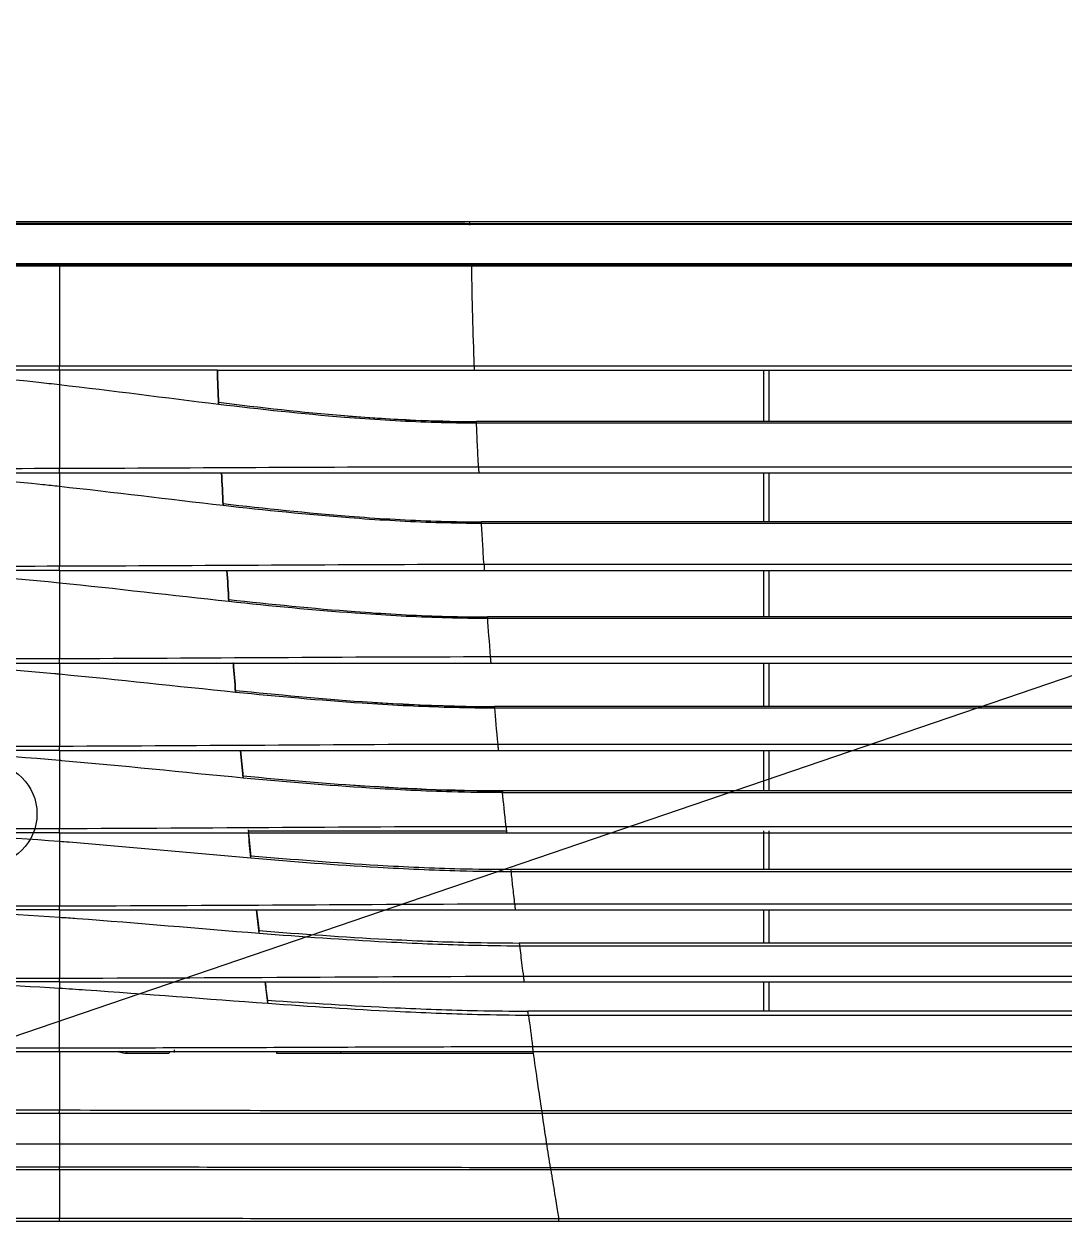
# Model space of a CAD drawing. Header units: millimetres. Extents: x 145965 to 228269, y 99354 to 115204.
# Drawn here: x 176453.5 to 176651.7, y 101759.4 to 101987.4 of the extents above; entities that cross this region are included whole.
import ezdxf

# ---------------------------------------------------------------- set-up
doc = ezdxf.new("R2010")
doc.units = ezdxf.units.MM
doc.header["$LTSCALE"] = 50
doc.linetypes.add('HIDDEN', pattern=[9.525, 6.35, -3.175])

# ---------------------------------------------------------------- blocks, each defined once
blk = doc.blocks.new('acrjtlf')
at = {"color": 1, "linetype": 'HIDDEN'}
blk.add_line((1570010.6, 1745562.22), (1571303.38, 1746002.87), dxfattribs=at)
at = {"color": 8}
for p, q in [((1571156.08, 1745729.39), (1570157.9, 1745729.39)), ((1571155.57, 1745710.39), (1570158.41, 1745710.39)), ((1570158.41, 1745709.61), (1571155.57, 1745709.61)), ((1570213.55, 1745699.8), (1570213.55, 1745709.61)), ((1570214.53, 1745709.61), (1570214.53, 1745699.8)), ((1571155.17, 1745699.8), (1570158.81, 1745699.8)), ((1570158.82, 1745699.55), (1571155.16, 1745699.55)), ((1571154.77, 1745691.16), (1570159.21, 1745691.16)), ((1570159.27, 1745690.02), (1571154.71, 1745690.02)), ((1570213.55, 1745680.71), (1570213.55, 1745690.02)), ((1570214.53, 1745690.02), (1570214.53, 1745680.71)), ((1571154.21, 1745680.71), (1570159.77, 1745680.71)), ((1570159.78, 1745680.47), (1571154.2, 1745680.47)), ((1571153.72, 1745672.58), (1570160.26, 1745672.58)), ((1570160.34, 1745671.42), (1571153.64, 1745671.42)), ((1570213.55, 1745662.61), (1570213.55, 1745671.42)), ((1570214.53, 1745671.42), (1570214.53, 1745662.61)), ((1571153.04, 1745662.61), (1570160.94, 1745662.61)), ((1570160.96, 1745662.37), (1571153.02, 1745662.37)), ((1571152.47, 1745654.98), (1570161.51, 1745654.98)), ((1570161.61, 1745653.79), (1571152.37, 1745653.79)), ((1570213.55, 1745645.52), (1570213.55, 1745653.79)), ((1570214.53, 1745653.79), (1570214.53, 1745645.52)), ((1571151.69, 1745645.52), (1570162.29, 1745645.52)), ((1570162.31, 1745645.29), (1571151.67, 1745645.29)), ((1571151.06, 1745638.33), (1570162.93, 1745638.33)), ((1570163.03, 1745637.14), (1571150.95, 1745637.14)), ((1570213.55, 1745629.46), (1570213.55, 1745637.15)), ((1570214.53, 1745637.15), (1570214.53, 1745629.46)), ((1571150.21, 1745629.46), (1570163.77, 1745629.46)), ((1570163.79, 1745629.19), (1571150.19, 1745629.19)), ((1571149.52, 1745622.65), (1570164.46, 1745622.65)), ((1570115.33, 1745621.84), (1570164.54, 1745621.84)), ((1570164.58, 1745621.48), (1571149.4, 1745621.48)), ((1570213.55, 1745614.52), (1570213.55, 1745621.84)), ((1570214.53, 1745621.84), (1570214.53, 1745614.52)), ((1571148.65, 1745614.52), (1570165.33, 1745614.52)), ((1570165.38, 1745614.12), (1571148.61, 1745614.12)), ((1571147.9, 1745607.89), (1570166.08, 1745607.89)), ((1570166.21, 1745606.79), (1571147.77, 1745606.79)), ((1570213.55, 1745600.5), (1570213.55, 1745606.79)), ((1570214.53, 1745606.79), (1570214.53, 1745600.5)), ((1571147.02, 1745600.5), (1570166.96, 1745600.5)), ((1570167.03, 1745599.97), (1571146.95, 1745599.97)), ((1571146.22, 1745594.11), (1570167.76, 1745594.11)), ((1570167.89, 1745593.08), (1571146.09, 1745593.08)), ((1570213.55, 1745587.53), (1570213.55, 1745593.08)), ((1570214.53, 1745593.08), (1570214.53, 1745587.53)), ((1571145.37, 1745587.53), (1570168.61, 1745587.53)), ((1570168.72, 1745586.75), (1571145.27, 1745586.75)), ((1570093.98, 1745579.81), (1570093.98, 1745579.86)), ((1571144.45, 1745580.72), (1570169.53, 1745580.72)), ((1570169.65, 1745579.86), (1571144.33, 1745579.86)), ((1571142.7, 1745568.52), (1570171.28, 1745568.52)), ((1570171.34, 1745568.11), (1571142.64, 1745568.11)), ((1571141.05, 1745557.71), (1570172.93, 1745557.71)), ((1570172.99, 1745557.34), (1571140.99, 1745557.34)), ((1571139.48, 1745547.94), (1570174.5, 1745547.94)), ((1570174.5, 1745547.55), (1571139.48, 1745547.55))]:
    blk.add_line(p, q, dxfattribs=at)
at = {"color": 1, "linetype": 'HIDDEN'}
blk.add_lwpolyline([(1571303.38, 1746002.87), (1571303.38, 1745562.22), (1570010.6, 1745562.22), (1570010.6, 1746002.87)], close=True, dxfattribs=at)
at = {"color": 8, "ltscale": 5}
blk.add_circle((1570065.29, 1745625.09), 9.79, dxfattribs=at)
at = {"color": 8}
for centre, major_axis, ratio, start_param, end_param in [((1570092.12, 1745579.52), (0, -0.294), 0.031187, 3.141593, 4.985372), ((1570132.94, 1745579.52), (0, -0.294), 0.01277, 3.141593, 4.999235), ((1570079.07, 1745568), (0.185, 0.228), 0.187592, 5.682169, 6.283185)]:
    blk.add_ellipse(centre, major_axis=major_axis, ratio=ratio, start_param=start_param, end_param=end_param, dxfattribs=at)
for points, knots in [([(1569972.37, 1745737.46), (1569977.18, 1745737.46), (1569982.02, 1745737.46), (1569991.69, 1745737.46), (1569996.54, 1745737.46), (1570011.09, 1745737.46), (1570020.82, 1745737.46), (1570050.06, 1745737.46), (1570069.62, 1745737.46), (1570108.75, 1745737.46), (1570128.32, 1745737.46), (1570167.47, 1745737.46), (1570187.04, 1745737.46), (1570284.89, 1745737.46), (1570363.18, 1745737.46), (1570530.2, 1745737.46)], [0, 0, 0, 0, 0.03125, 0.03125, 0.0625, 0.0625, 0.125, 0.125, 0.25, 0.25, 0.375, 0.375, 0.5, 0.5, 1, 1, 1, 1]), ([(1570530.2, 1745737.32), (1570363.19, 1745737.32), (1570284.92, 1745737.32), (1570187.08, 1745737.32), (1570167.51, 1745737.32), (1570128.37, 1745737.32), (1570108.8, 1745737.32), (1570069.68, 1745737.32), (1570050.13, 1745737.32), (1570020.89, 1745737.32), (1570011.15, 1745737.32), (1569996.59, 1745737.32), (1569991.73, 1745737.32), (1569982.06, 1745737.32), (1569977.21, 1745737.32), (1569972.42, 1745737.32)], [0, 0, 0, 0, 0.5, 0.5, 0.625, 0.625, 0.75, 0.75, 0.875, 0.875, 0.9375, 0.9375, 0.96875, 0.96875, 1, 1, 1, 1]), ([(1569972.5, 1745737.91), (1569976.29, 1745737.87), (1569980.11, 1745737.92), (1569987.75, 1745737.92), (1569991.58, 1745737.92), (1570003.08, 1745737.92), (1570010.77, 1745737.92), (1570033.87, 1745737.92), (1570049.31, 1745737.92), (1570080.21, 1745737.92), (1570095.69, 1745737.92), (1570126.63, 1745737.92), (1570142.11, 1745737.91), (1570157.58, 1745737.92)], [0, 0, 0, 0, 0.0625, 0.0625, 0.125, 0.125, 0.25, 0.25, 0.5, 0.5, 0.75, 0.75, 1, 1, 1, 1]), ([(1570156.6, 1745737.52), (1570153.69, 1745737.52), (1570150.78, 1745737.52), (1570128.3, 1745737.52), (1570108.72, 1745737.52), (1570069.59, 1745737.52), (1570050.03, 1745737.52), (1570020.79, 1745737.52), (1570011.06, 1745737.52), (1569996.51, 1745737.52), (1569991.66, 1745737.52), (1569982.19, 1745737.52), (1569977.56, 1745737.52), (1569972.96, 1745737.52)], [0, 0, 0, 0, 0.047401, 0.047401, 0.366063, 0.366063, 0.684724, 0.684724, 0.844055, 0.844055, 0.92372, 0.92372, 1, 1, 1, 1]), ([(1570156.6, 1745737.52), (1570173.29, 1745737.52), (1570189.98, 1745737.52), (1570284.93, 1745737.52), (1570363.2, 1745737.52), (1570530.2, 1745737.52)], [0, 0, 0, 0, 0.175746, 0.175746, 1, 1, 1, 1]), ([(1570157.58, 1745737.92), (1570161.4, 1745737.92), (1570165.23, 1745737.92), (1570176.71, 1745737.92), (1570184.36, 1745737.92), (1570199.67, 1745737.92), (1570207.33, 1745737.92), (1570230.29, 1745737.92), (1570245.6, 1745737.92), (1570268.56, 1745737.92), (1570276.21, 1745737.92), (1570291.52, 1745737.92), (1570299.17, 1745737.92), (1570322.13, 1745737.92), (1570337.44, 1745737.92), (1570360.4, 1745737.92), (1570368.06, 1745737.92), (1570383.37, 1745737.92), (1570391.02, 1745737.92), (1570412.94, 1745737.92), (1570515.93, 1745737.92), (1570530.2, 1745737.92)], [0, 0, 0, 0, 0.040442, 0.040442, 0.121325, 0.121325, 0.202208, 0.202208, 0.363975, 0.363975, 0.444859, 0.444859, 0.525742, 0.525742, 0.687509, 0.687509, 0.768392, 0.768392, 0.849276, 0.849276, 1, 1, 1, 1]), ([(1569972.52, 1745729.93), (1569977.32, 1745729.93), (1569982.16, 1745729.93), (1569991.84, 1745729.93), (1569996.69, 1745729.93), (1570011.26, 1745729.93), (1570020.99, 1745729.93), (1570050.24, 1745729.93), (1570069.79, 1745729.93), (1570108.88, 1745729.93), (1570128.44, 1745729.93), (1570167.57, 1745729.93), (1570187.14, 1745729.93), (1570284.95, 1745729.93), (1570363.21, 1745729.93), (1570530.2, 1745729.93)], [0, 0, 0, 0, 0.03125, 0.03125, 0.0625, 0.0625, 0.125, 0.125, 0.25, 0.25, 0.375, 0.375, 0.5, 0.5, 1, 1, 1, 1]), ([(1570530.2, 1745729.74), (1570363.21, 1745729.74), (1570284.96, 1745729.74), (1570187.15, 1745729.74), (1570167.59, 1745729.74), (1570128.47, 1745729.74), (1570108.9, 1745729.74), (1570069.8, 1745729.74), (1570050.25, 1745729.74), (1570021.02, 1745729.74), (1570011.29, 1745729.74), (1569996.72, 1745729.74), (1569991.87, 1745729.74), (1569982.19, 1745729.74), (1569977.35, 1745729.74), (1569972.56, 1745729.74)], [0, 0, 0, 0, 0.5, 0.5, 0.625, 0.625, 0.75, 0.75, 0.875, 0.875, 0.9375, 0.9375, 0.96875, 0.96875, 1, 1, 1, 1]), ([(1570079.34, 1745729.39), (1570061.61, 1745729.39), (1570043.91, 1745729.39), (1570017.41, 1745729.39), (1570008.58, 1745729.39), (1569991.25, 1745729.39), (1569982.73, 1745729.39), (1569974.26, 1745729.39)], [0, 0, 0, 0, 0.503675, 0.503675, 0.755513, 0.755513, 1, 1, 1, 1]), ([(1569974.27, 1745729.7), (1569979.06, 1745729.7), (1569983.89, 1745729.7), (1569993.53, 1745729.7), (1569998.36, 1745729.7), (1570012.87, 1745729.7), (1570022.56, 1745729.7), (1570051.7, 1745729.7), (1570071.18, 1745729.7), (1570110.11, 1745729.7), (1570129.59, 1745729.7), (1570168.55, 1745729.7), (1570188.03, 1745729.7), (1570285.43, 1745729.7), (1570363.35, 1745729.7), (1570530, 1745729.7)], [0, 0, 0, 0, 0.03125, 0.03125, 0.0625, 0.0625, 0.125, 0.125, 0.25, 0.25, 0.375, 0.375, 0.5, 0.5, 1, 1, 1, 1]), ([(1570157.91, 1745729.39), (1570155.23, 1745729.39), (1570152.55, 1745729.39), (1570139.59, 1745729.39), (1570129.3, 1745729.39), (1570112.4, 1745729.39), (1570105.78, 1745729.39), (1570092.56, 1745729.39), (1570085.95, 1745729.39), (1570079.34, 1745729.39)], [0, 0, 0, 0, 0.1022, 0.1022, 0.494985, 0.494985, 0.747578, 0.747578, 1, 1, 1, 1]), ([(1570079.34, 1745710.39), (1570061.56, 1745710.39), (1570043.78, 1745710.38), (1570017.2, 1745710.38), (1570008.35, 1745710.38), (1569990.7, 1745710.38), (1569981.88, 1745710.38), (1569973.14, 1745710.38)], [0, 0, 0, 0, 0.5, 0.5, 0.75, 0.75, 1, 1, 1, 1]), ([(1570040.88, 1745709.61), (1570052.38, 1745709.5), (1570065.24, 1745708.46), (1570078.02, 1745707.02), (1570079.34, 1745706.87)], [0, 0, 0, 0, 0.896674, 1, 1, 1, 1]), ([(1570079.34, 1745709.61), (1570077.94, 1745709.61), (1570068.85, 1745709.61), (1570059.76, 1745709.61), (1570052.08, 1745709.61)], [0, 0, 0, 0, 0.154173, 1, 1, 1, 1]), ([(1570079.34, 1745709.61), (1570079.34, 1745709.64), (1570079.34, 1745709.69), (1570079.34, 1745710.03), (1570079.34, 1745710.28), (1570079.34, 1745710.39)], [0, 0, 0, 0, 0.392645, 0.726209, 1, 1, 1, 1]), ([(1570158.41, 1745710.39), (1570145.23, 1745710.39), (1570132.05, 1745710.39), (1570105.69, 1745710.39), (1570092.52, 1745710.39), (1570079.34, 1745710.39)], [0, 0, 0, 0, 0.5, 0.5, 1, 1, 1, 1]), ([(1570079.34, 1745706.87), (1570079.34, 1745705.6), (1570079.34, 1745703.02), (1570079.34, 1745699.07), (1570079.34, 1745695.01), (1570079.34, 1745692.25), (1570079.34, 1745690.86)], [0, 0, 0, 0, 0.241342, 0.488803, 0.74188, 1, 1, 1, 1]), ([(1570109.67, 1745703.39), (1570109.67, 1745703.43), (1570109.67, 1745703.45), (1570109.67, 1745703.47), (1570109.67, 1745703.48), (1570109.67, 1745703.48)], [0, 0, 0, 0, 0.64921, 0.64921, 1, 1, 1, 1]), ([(1570109.67, 1745703.48), (1570117.64, 1745702.51), (1570125.63, 1745701.61), (1570138.82, 1745700.51), (1570143.99, 1745700.18), (1570151.78, 1745699.89), (1570154.37, 1745699.83), (1570157.58, 1745699.81), (1570158.2, 1745699.8), (1570158.81, 1745699.8)], [0, 0, 0, 0, 0.489588, 0.489588, 0.804968, 0.804968, 0.962658, 0.962658, 1, 1, 1, 1]), ([(1570109.68, 1745703.14), (1570117.66, 1745702.19), (1570125.64, 1745701.32), (1570138.83, 1745700.26), (1570144, 1745699.93), (1570151.78, 1745699.65), (1570154.38, 1745699.59), (1570157.59, 1745699.56), (1570158.21, 1745699.55), (1570158.82, 1745699.55)], [0, 0, 0, 0, 0.48935, 0.48935, 0.804749, 0.804749, 0.962448, 0.962448, 1, 1, 1, 1]), ([(1570159.21, 1745691.16), (1570159.14, 1745692.66), (1570158.99, 1745695.74), (1570158.88, 1745698.34), (1570158.82, 1745699.55)], [0, 0, 0, 0, 0.460844, 1, 1, 1, 1]), ([(1570159.21, 1745691.16), (1570145.9, 1745691.16), (1570132.58, 1745691.1), (1570105.96, 1745690.97), (1570092.64, 1745690.9), (1570079.34, 1745690.86)], [0, 0, 0, 0, 0.5, 0.5, 1, 1, 1, 1]), ([(1570159.21, 1745691.15), (1570159.22, 1745691.03), (1570159.23, 1745690.77), (1570159.25, 1745690.38), (1570159.26, 1745690.08), (1570159.26, 1745690.04), (1570159.27, 1745690.02)], [0, 0, 0, 0, 0.250014, 0.500034, 0.750029, 1, 1, 1, 1]), ([(1570041.64, 1745690.02), (1570053.15, 1745689.92), (1570065.75, 1745688.94), (1570078.29, 1745687.62), (1570079.34, 1745687.5)], [0, 0, 0, 0, 0.916145, 1, 1, 1, 1]), ([(1570079.34, 1745690.02), (1570079.34, 1745690.05), (1570079.34, 1745690.11), (1570079.34, 1745690.48), (1570079.34, 1745690.74), (1570079.34, 1745690.86)], [0, 0, 0, 0, 0.391416, 0.725001, 1, 1, 1, 1]), ([(1570079.34, 1745687.5), (1570079.34, 1745686.3), (1570079.34, 1745683.85), (1570079.34, 1745680.09), (1570079.34, 1745676.21), (1570079.34, 1745673.58), (1570079.34, 1745672.25)], [0, 0, 0, 0, 0.240345, 0.487395, 0.740764, 1, 1, 1, 1]), ([(1570110.54, 1745684.2), (1570118.54, 1745683.28), (1570126.54, 1745682.43), (1570139.75, 1745681.39), (1570144.93, 1745681.07), (1570152.73, 1745680.8), (1570155.32, 1745680.74), (1570158.54, 1745680.72), (1570159.15, 1745680.71), (1570159.77, 1745680.71)], [0, 0, 0, 0, 0.489674, 0.489674, 0.805044, 0.805044, 0.962728, 0.962728, 1, 1, 1, 1]), ([(1570110.56, 1745683.87), (1570110.56, 1745683.88), (1570110.56, 1745683.89), (1570110.56, 1745683.92), (1570110.56, 1745683.93), (1570110.56, 1745683.95)], [0, 0, 0, 0, 0.330714, 0.330714, 1, 1, 1, 1]), ([(1570110.56, 1745683.87), (1570118.55, 1745682.97), (1570126.56, 1745682.14), (1570139.76, 1745681.14), (1570144.94, 1745680.83), (1570152.73, 1745680.56), (1570155.33, 1745680.5), (1570158.54, 1745680.48), (1570159.16, 1745680.47), (1570159.78, 1745680.47)], [0, 0, 0, 0, 0.489359, 0.489359, 0.804752, 0.804752, 0.962449, 0.962449, 1, 1, 1, 1]), ([(1570160.26, 1745672.58), (1570160.17, 1745673.98), (1570159.99, 1745676.87), (1570159.85, 1745679.31), (1570159.78, 1745680.47)], [0, 0, 0, 0, 0.456557, 1, 1, 1, 1]), ([(1570042.62, 1745671.42), (1570054.15, 1745671.31), (1570066.42, 1745670.41), (1570078.64, 1745669.2), (1570079.34, 1745669.13)], [0, 0, 0, 0, 0.941987, 1, 1, 1, 1]), ([(1570160.26, 1745672.58), (1570146.77, 1745672.58), (1570133.28, 1745672.51), (1570106.31, 1745672.37), (1570092.82, 1745672.3), (1570079.34, 1745672.25)], [0, 0, 0, 0, 0.5, 0.5, 1, 1, 1, 1]), ([(1570079.34, 1745671.42), (1570079.34, 1745671.45), (1570079.34, 1745671.51), (1570079.34, 1745671.88), (1570079.34, 1745672.14), (1570079.34, 1745672.25)], [0, 0, 0, 0, 0.391478, 0.72506, 1, 1, 1, 1]), ([(1570160.26, 1745672.58), (1570160.27, 1745672.45), (1570160.29, 1745672.2), (1570160.31, 1745671.79), (1570160.33, 1745671.48), (1570160.34, 1745671.44), (1570160.34, 1745671.42)], [0, 0, 0, 0, 0.249929, 0.499996, 0.749769, 1, 1, 1, 1]), ([(1570079.34, 1745669.12), (1570079.34, 1745667.98), (1570079.34, 1745665.66), (1570079.34, 1745662.08), (1570079.34, 1745658.4), (1570079.34, 1745655.89), (1570079.34, 1745654.62)], [0, 0, 0, 0, 0.239883, 0.486718, 0.740192, 1, 1, 1, 1]), ([(1570111.63, 1745665.91), (1570119.65, 1745665.04), (1570127.67, 1745664.23), (1570140.9, 1745663.24), (1570146.09, 1745662.94), (1570153.89, 1745662.68), (1570156.5, 1745662.63), (1570159.71, 1745662.61), (1570160.33, 1745662.61), (1570160.94, 1745662.6)], [0, 0, 0, 0, 0.489761, 0.489761, 0.805115, 0.805115, 0.962792, 0.962792, 1, 1, 1, 1]), ([(1570111.65, 1745665.67), (1570111.65, 1745665.65), (1570111.65, 1745665.63), (1570111.66, 1745665.6), (1570111.66, 1745665.6), (1570111.66, 1745665.59)], [0, 0, 0, 0, 0.680041, 0.680041, 1, 1, 1, 1]), ([(1570111.65, 1745665.58), (1570119.67, 1745664.73), (1570127.69, 1745663.95), (1570140.91, 1745663), (1570146.1, 1745662.71), (1570153.9, 1745662.46), (1570156.5, 1745662.4), (1570159.72, 1745662.37), (1570160.34, 1745662.37), (1570160.96, 1745662.37)], [0, 0, 0, 0, 0.489376, 0.489376, 0.804759, 0.804759, 0.96245, 0.96245, 1, 1, 1, 1]), ([(1570161.51, 1745654.98), (1570147.82, 1745654.98), (1570134.12, 1745654.91), (1570106.72, 1745654.75), (1570093.03, 1745654.67), (1570079.34, 1745654.62)], [0, 0, 0, 0, 0.5, 0.5, 1, 1, 1, 1]), ([(1570079.34, 1745653.79), (1570079.34, 1745653.82), (1570079.34, 1745653.88), (1570079.34, 1745654.25), (1570079.34, 1745654.51), (1570079.34, 1745654.62)], [0, 0, 0, 0, 0.391619, 0.725197, 1, 1, 1, 1]), ([(1570161.6, 1745653.87), (1570161.6, 1745653.93), (1570161.59, 1745654.04), (1570161.56, 1745654.34), (1570161.54, 1745654.68), (1570161.52, 1745654.88), (1570161.51, 1745654.98)], [0, 0, 0, 0, 0.254278, 0.499522, 0.749842, 1, 1, 1, 1]), ([(1570043.79, 1745653.79), (1570055.32, 1745653.69), (1570067.2, 1745652.86), (1570079.04, 1745651.77), (1570079.34, 1745651.74)], [0, 0, 0, 0, 0.974091, 1, 1, 1, 1]), ([(1570161.6, 1745653.87), (1570161.6, 1745653.84), (1570161.61, 1745653.8), (1570161.61, 1745653.79), (1570161.61, 1745653.79)], [0, 0, 0, 0, 0.504273, 1, 1, 1, 1]), ([(1570079.34, 1745651.74), (1570079.34, 1745650.65), (1570079.34, 1745648.45), (1570079.34, 1745645.06), (1570079.34, 1745641.55), (1570079.34, 1745639.16), (1570079.34, 1745637.95)], [0, 0, 0, 0, 0.238876, 0.485318, 0.739101, 1, 1, 1, 1]), ([(1570112.9, 1745648.62), (1570120.94, 1745647.81), (1570128.97, 1745647.05), (1570142.23, 1745646.12), (1570147.43, 1745645.84), (1570155.24, 1745645.6), (1570157.84, 1745645.55), (1570161.06, 1745645.53), (1570161.67, 1745645.52), (1570162.29, 1745645.52)], [0, 0, 0, 0, 0.489855, 0.489855, 0.805193, 0.805193, 0.962862, 0.962862, 1, 1, 1, 1]), ([(1570112.93, 1745648.3), (1570120.96, 1745647.5), (1570128.99, 1745646.77), (1570142.24, 1745645.88), (1570147.44, 1745645.61), (1570155.24, 1745645.37), (1570157.84, 1745645.32), (1570161.07, 1745645.29), (1570161.69, 1745645.29), (1570162.31, 1745645.28)], [0, 0, 0, 0, 0.489392, 0.489392, 0.804765, 0.804765, 0.962452, 0.962452, 1, 1, 1, 1]), ([(1570162.93, 1745638.33), (1570148.99, 1745638.33), (1570135.06, 1745638.25), (1570107.19, 1745638.08), (1570093.26, 1745638), (1570079.34, 1745637.95)], [0, 0, 0, 0, 0.5, 0.5, 1, 1, 1, 1]), ([(1570079.34, 1745637.14), (1570079.34, 1745637.18), (1570079.34, 1745637.23), (1570079.34, 1745637.59), (1570079.34, 1745637.84), (1570079.34, 1745637.95)], [0, 0, 0, 0, 0.392153, 0.725723, 1, 1, 1, 1]), ([(1570163.03, 1745637.17), (1570163.03, 1745637.21), (1570163.02, 1745637.3), (1570162.99, 1745637.61), (1570162.96, 1745637.99), (1570162.94, 1745638.22), (1570162.93, 1745638.33)], [0, 0, 0, 0, 0.232529, 0.49982, 0.749588, 1, 1, 1, 1]), ([(1570079.34, 1745635.32), (1570079.48, 1745635.31), (1570091.17, 1745634.31), (1570102.82, 1745633.06), (1570114.34, 1745631.99)], [0, 0, 0, 0, 0.011752, 1, 1, 1, 1]), ([(1570079.34, 1745635.32), (1570079.34, 1745634.29), (1570079.34, 1745632.2), (1570079.34, 1745628.98), (1570079.34, 1745625.65), (1570079.34, 1745623.39), (1570079.34, 1745622.25)], [0, 0, 0, 0, 0.238679, 0.484981, 0.738792, 1, 1, 1, 1]), ([(1570114.31, 1745632.34), (1570122.36, 1745631.58), (1570130.42, 1745630.87), (1570143.69, 1745630.01), (1570148.9, 1745629.75), (1570157.33, 1745629.51), (1570160.55, 1745629.48), (1570163.77, 1745629.47)], [0, 0, 0, 0, 0.489986, 0.489986, 0.805318, 0.805318, 1, 1, 1, 1]), ([(1570114.34, 1745631.99), (1570122.38, 1745631.25), (1570130.43, 1745630.57), (1570143.7, 1745629.74), (1570148.9, 1745629.49), (1570157.34, 1745629.25), (1570160.57, 1745629.21), (1570163.79, 1745629.2)], [0, 0, 0, 0, 0.489398, 0.489398, 0.804775, 0.804775, 1, 1, 1, 1]), ([(1570164.46, 1745622.66), (1570150.27, 1745622.66), (1570136.08, 1745622.57), (1570107.7, 1745622.38), (1570093.51, 1745622.3), (1570079.34, 1745622.25)], [0, 0, 0, 0, 0.5, 0.5, 1, 1, 1, 1]), ([(1570164.46, 1745622.65), (1570164.47, 1745622.58), (1570164.47, 1745622.49), (1570164.49, 1745622.32), (1570164.5, 1745622.23), (1570164.52, 1745622.06), (1570164.53, 1745621.97), (1570164.55, 1745621.81), (1570164.55, 1745621.74), (1570164.57, 1745621.62), (1570164.57, 1745621.57), (1570164.58, 1745621.51), (1570164.58, 1745621.48), (1570164.58, 1745621.48), (1570164.58, 1745621.48), (1570164.58, 1745621.48)], [0, 0, 0, 0, 0.161779, 0.161779, 0.323539, 0.323539, 0.485543, 0.485543, 0.647325, 0.647325, 0.808403, 0.808403, 0.968605, 0.968605, 1, 1, 1, 1]), ([(1570079.34, 1745621.48), (1570079.34, 1745621.51), (1570079.34, 1745621.56), (1570079.34, 1745621.9), (1570079.34, 1745622.14), (1570079.34, 1745622.25)], [0, 0, 0, 0, 0.394601, 0.728178, 1, 1, 1, 1]), ([(1570079.34, 1745619.9), (1570079.96, 1745619.85), (1570092.15, 1745618.89), (1570104.3, 1745617.69), (1570115.85, 1745616.71)], [0, 0, 0, 0, 0.050839, 1, 1, 1, 1]), ([(1570079.34, 1745619.9), (1570079.34, 1745618.92), (1570079.34, 1745616.92), (1570079.34, 1745613.87), (1570079.34, 1745610.72), (1570079.34, 1745608.59), (1570079.34, 1745607.51)], [0, 0, 0, 0, 0.238264, 0.484327, 0.738251, 1, 1, 1, 1]), ([(1570115.85, 1745616.71), (1570115.84, 1745616.78), (1570115.84, 1745616.85), (1570115.83, 1745616.96), (1570115.82, 1745617.01), (1570115.81, 1745617.09), (1570115.81, 1745617.11), (1570115.81, 1745617.13), (1570115.81, 1745617.13), (1570115.81, 1745617.13)], [0, 0, 0, 0, 0.292408, 0.292408, 0.584321, 0.584321, 0.875326, 0.875326, 1, 1, 1, 1]), ([(1570115.81, 1745617.13), (1570123.88, 1745616.44), (1570131.96, 1745615.8), (1570145.26, 1745615.02), (1570150.47, 1745614.79), (1570158.9, 1745614.57), (1570162.12, 1745614.54), (1570165.33, 1745614.53)], [0, 0, 0, 0, 0.490319, 0.490319, 0.805668, 0.805668, 1, 1, 1, 1]), ([(1570115.85, 1745616.71), (1570123.91, 1745616.02), (1570131.97, 1745615.4), (1570145.26, 1745614.64), (1570150.47, 1745614.41), (1570158.91, 1745614.18), (1570162.15, 1745614.15), (1570165.37, 1745614.13)], [0, 0, 0, 0, 0.48933, 0.48933, 0.804745, 0.804745, 1, 1, 1, 1]), ([(1570165.33, 1745614.52), (1570165.33, 1745614.51), (1570165.34, 1745614.47), (1570165.36, 1745614.24), (1570165.38, 1745614.12)], [0, 0, 0, 0, 0.483788, 1, 1, 1, 1]), ([(1570165.38, 1745614.12), (1570165.43, 1745613.66), (1570165.53, 1745612.74), (1570165.7, 1745611.23), (1570165.88, 1745609.61), (1570166.02, 1745608.47), (1570166.08, 1745607.89)], [0, 0, 0, 0, 0.241051, 0.488063, 0.741044, 1, 1, 1, 1]), ([(1570166.08, 1745607.89), (1570151.62, 1745607.89), (1570137.16, 1745607.79), (1570108.24, 1745607.62), (1570093.79, 1745607.55), (1570079.34, 1745607.51)], [0, 0, 0, 0, 0.5, 0.5, 1, 1, 1, 1]), ([(1570079.34, 1745606.79), (1570079.34, 1745606.82), (1570079.34, 1745606.87), (1570079.34, 1745607.18), (1570079.34, 1745607.41), (1570079.34, 1745607.51)], [0, 0, 0, 0, 0.395935, 0.729503, 1, 1, 1, 1]), ([(1570166.08, 1745607.89), (1570166.1, 1745607.76), (1570166.13, 1745607.51), (1570166.17, 1745607.12), (1570166.2, 1745606.84), (1570166.21, 1745606.81), (1570166.21, 1745606.79)], [0, 0, 0, 0, 0.250088, 0.4998, 0.761612, 1, 1, 1, 1]), ([(1570079.34, 1745605.42), (1570080.47, 1745605.34), (1570093.18, 1745604.43), (1570105.87, 1745603.28), (1570117.43, 1745602.37)], [0, 0, 0, 0, 0.088816, 1, 1, 1, 1]), ([(1570079.34, 1745605.42), (1570079.34, 1745604.5), (1570079.34, 1745602.63), (1570079.34, 1745599.76), (1570079.34, 1745596.78), (1570079.34, 1745594.77), (1570079.34, 1745593.75)], [0, 0, 0, 0, 0.235363, 0.480412, 0.73527, 1, 1, 1, 1]), ([(1570117.43, 1745602.37), (1570117.42, 1745602.45), (1570117.42, 1745602.52), (1570117.4, 1745602.64), (1570117.4, 1745602.7), (1570117.39, 1745602.79), (1570117.38, 1745602.82), (1570117.38, 1745602.84), (1570117.38, 1745602.85), (1570117.38, 1745602.86), (1570117.38, 1745602.86), (1570117.38, 1745602.86)], [0, 0, 0, 0, 0.27156, 0.27156, 0.542657, 0.542657, 0.808337, 0.808337, 0.89096, 0.89096, 1, 1, 1, 1]), ([(1570117.38, 1745602.86), (1570125.47, 1745602.23), (1570133.56, 1745601.65), (1570146.89, 1745600.95), (1570152.1, 1745600.74), (1570160.54, 1745600.54), (1570163.75, 1745600.51), (1570166.96, 1745600.5)], [0, 0, 0, 0, 0.490691, 0.490691, 0.806056, 0.806056, 1, 1, 1, 1]), ([(1570117.43, 1745602.37), (1570125.5, 1745601.74), (1570133.58, 1745601.16), (1570146.89, 1745600.46), (1570152.1, 1745600.25), (1570160.56, 1745600.04), (1570163.79, 1745600), (1570167.03, 1745599.97)], [0, 0, 0, 0, 0.489343, 0.489343, 0.804748, 0.804748, 1, 1, 1, 1]), ([(1570166.96, 1745600.5), (1570166.97, 1745600.47), (1570166.97, 1745600.42), (1570167.01, 1745600.13), (1570167.03, 1745599.97)], [0, 0, 0, 0, 0.477722, 1, 1, 1, 1]), ([(1570167.03, 1745599.97), (1570167.1, 1745599.38), (1570167.25, 1745598.17), (1570167.49, 1745596.21), (1570167.67, 1745594.82), (1570167.76, 1745594.11)], [0, 0, 0, 0, 0.320565, 0.653894, 1, 1, 1, 1]), ([(1570167.76, 1745594.11), (1570153.02, 1745594.11), (1570138.28, 1745594.01), (1570108.8, 1745593.85), (1570094.07, 1745593.78), (1570079.34, 1745593.75)], [0, 0, 0, 0, 0.5, 0.5, 1, 1, 1, 1]), ([(1570079.34, 1745593.08), (1570079.34, 1745593.1), (1570079.34, 1745593.15), (1570079.34, 1745593.44), (1570079.34, 1745593.65), (1570079.34, 1745593.75)], [0, 0, 0, 0, 0.395907, 0.729457, 1, 1, 1, 1]), ([(1570167.76, 1745594.11), (1570167.78, 1745593.98), (1570167.81, 1745593.74), (1570167.85, 1745593.38), (1570167.88, 1745593.13), (1570167.89, 1745593.1), (1570167.89, 1745593.08)], [0, 0, 0, 0, 0.25007, 0.499602, 0.760386, 1, 1, 1, 1]), ([(1570079.34, 1745591.91), (1570081, 1745591.81), (1570094.24, 1745590.95), (1570107.47, 1745589.86), (1570119.05, 1745589.03)], [0, 0, 0, 0, 0.124687, 1, 1, 1, 1]), ([(1570079.34, 1745580.47), (1570079.34, 1745581.82), (1570079.34, 1745584.42), (1570079.34, 1745588.24), (1570079.34, 1745590.72), (1570079.34, 1745591.91)], [0, 0, 0, 0, 0.356444, 0.689662, 1, 1, 1, 1]), ([(1570118.98, 1745589.61), (1570118.98, 1745589.61), (1570118.98, 1745589.6), (1570118.99, 1745589.55), (1570118.99, 1745589.51), (1570119, 1745589.42), (1570119.01, 1745589.36), (1570119.02, 1745589.23), (1570119.03, 1745589.16), (1570119.04, 1745589.07), (1570119.05, 1745589.05), (1570119.05, 1745589.03)], [0, 0, 0, 0, 0.231752, 0.231752, 0.464199, 0.464199, 0.698225, 0.698225, 0.936242, 0.936242, 1, 1, 1, 1]), ([(1570118.98, 1745589.61), (1570127.09, 1745589.06), (1570135.21, 1745588.55), (1570148.56, 1745587.93), (1570153.78, 1745587.74), (1570162.21, 1745587.56), (1570165.41, 1745587.54), (1570168.61, 1745587.53)], [0, 0, 0, 0, 0.491378, 0.491378, 0.806794, 0.806794, 1, 1, 1, 1]), ([(1570119.05, 1745589.03), (1570127.13, 1745588.44), (1570135.22, 1745587.9), (1570148.55, 1745587.25), (1570153.77, 1745587.04), (1570162.24, 1745586.83), (1570165.48, 1745586.79), (1570168.72, 1745586.76)], [0, 0, 0, 0, 0.489397, 0.489397, 0.804764, 0.804764, 1, 1, 1, 1]), ([(1570168.72, 1745586.76), (1570168.69, 1745586.92), (1570168.66, 1745587.23), (1570168.62, 1745587.49), (1570168.62, 1745587.52), (1570168.61, 1745587.53)], [0, 0, 0, 0, 0.381964, 0.724082, 1, 1, 1, 1]), ([(1570169.53, 1745580.72), (1570154.5, 1745580.72), (1570139.47, 1745580.65), (1570109.4, 1745580.53), (1570094.37, 1745580.49), (1570079.34, 1745580.47)], [0, 0, 0, 0, 0.5, 0.5, 1, 1, 1, 1]), ([(1570079.35, 1745579.86), (1570079.34, 1745579.91), (1570079.34, 1745579.99), (1570079.34, 1745580.33), (1570079.34, 1745580.47)], [0, 0, 0, 0, 0.569783, 1, 1, 1, 1]), ([(1570092.11, 1745579.44), (1570091.9, 1745579.44), (1570091.69, 1745579.46), (1570091.16, 1745579.56), (1570090.83, 1745579.69), (1570090.53, 1745579.85)], [0, 0, 0, 0, 0.377066, 0.377066, 1, 1, 1, 1]), ([(1570100.22, 1745579.44), (1570100.23, 1745579.49), (1570100.25, 1745579.6), (1570100.39, 1745579.77), (1570100.52, 1745579.79), (1570100.6, 1745579.81)], [0, 0, 0, 0, 0.219574, 0.500671, 1, 1, 1, 1]), ([(1570120.81, 1745579.43), (1570120.81, 1745579.47), (1570120.81, 1745579.5), (1570120.81, 1745579.57), (1570120.81, 1745579.6), (1570120.81, 1745579.66), (1570120.81, 1745579.69), (1570120.81, 1745579.74), (1570120.81, 1745579.76), (1570120.81, 1745579.79), (1570120.81, 1745579.8), (1570120.81, 1745579.81), (1570120.81, 1745579.81), (1570120.81, 1745579.81)], [0, 0, 0, 0, 0.181942, 0.181942, 0.363884, 0.363884, 0.545829, 0.545829, 0.727793, 0.727793, 0.909786, 0.909786, 1, 1, 1, 1]), ([(1570132.94, 1745579.43), (1570132.74, 1745579.43), (1570132.55, 1745579.43), (1570131.57, 1745579.43), (1570130.78, 1745579.43), (1570126.94, 1745579.43), (1570123.88, 1745579.43), (1570120.81, 1745579.43)], [0, 0, 0, 0, 0.048447, 0.048447, 0.242234, 0.242234, 1, 1, 1, 1]), ([(1570132.94, 1745579.81), (1570133.53, 1745579.81), (1570134.12, 1745579.81), (1570137.05, 1745579.81), (1570139.4, 1745579.81), (1570151.01, 1745579.81), (1570160.26, 1745579.81), (1570169.52, 1745579.81)], [0, 0, 0, 0, 0.048191, 0.048191, 0.240955, 0.240955, 1, 1, 1, 1]), ([(1570169.52, 1745579.43), (1570169.52, 1745579.43), (1570169.52, 1745579.43), (1570160.26, 1745579.43), (1570151.01, 1745579.43), (1570139.4, 1745579.43), (1570137.05, 1745579.43), (1570134.11, 1745579.43), (1570133.53, 1745579.43), (1570132.94, 1745579.43)], [0, 0, 0, 0, 0.000002, 0.000002, 0.759042, 0.759042, 0.951808, 0.951808, 1, 1, 1, 1]), ([(1570169.65, 1745579.86), (1570169.65, 1745579.87), (1570169.65, 1745579.88), (1570169.62, 1745580.04), (1570169.59, 1745580.33), (1570169.55, 1745580.58), (1570169.53, 1745580.72)], [0, 0, 0, 0, 0.189042, 0.418713, 0.689069, 1, 1, 1, 1]), ([(1570171.28, 1745568.52), (1570171.03, 1745570.18), (1570170.49, 1745573.87), (1570169.94, 1745577.82), (1570169.65, 1745579.86)], [0, 0, 0, 0, 0.480123, 1, 1, 1, 1]), ([(1570079.35, 1745568.64), (1570070.45, 1745568.65), (1570061.55, 1745568.66), (1570052.66, 1745568.67), (1570052.66, 1745568.67), (1570052.66, 1745568.67)], [0, 0, 0, 0, 0.999998, 0.999998, 1, 1, 1, 1]), ([(1570171.28, 1745568.52), (1570161.48, 1745568.52), (1570151.68, 1745568.53), (1570131.91, 1745568.55), (1570121.95, 1745568.56), (1570101.79, 1745568.6), (1570091.6, 1745568.62), (1570080.72, 1745568.64), (1570080.03, 1745568.64), (1570079.35, 1745568.64)], [0, 0, 0, 0, 0.319811, 0.319811, 0.644923, 0.644923, 0.97758, 0.97758, 1, 1, 1, 1]), ([(1570079.35, 1745568.11), (1570080.04, 1745568.11), (1570080.73, 1745568.11), (1570091.62, 1745568.11), (1570101.81, 1745568.11), (1570121.96, 1745568.11), (1570131.92, 1745568.11), (1570151.7, 1745568.11), (1570161.52, 1745568.11), (1570171.34, 1745568.11)], [0, 0, 0, 0, 0.022631, 0.022631, 0.354983, 0.354983, 0.679805, 0.679805, 1, 1, 1, 1]), ([(1570079.35, 1745568.11), (1570079.35, 1745565.96), (1570079.35, 1745562.44), (1570079.35, 1745559.11), (1570079.35, 1745557.82)], [0, 0, 0, 0, 0.610788, 1, 1, 1, 1]), ([(1570171.28, 1745568.52), (1570171.3, 1745568.4), (1570171.33, 1745568.17), (1570171.34, 1745568.13), (1570171.34, 1745568.11)], [0, 0, 0, 0, 0.499705, 1, 1, 1, 1]), ([(1570172.93, 1745557.71), (1570172.69, 1745559.21), (1570172.17, 1745562.57), (1570171.62, 1745566.2), (1570171.34, 1745568.11)], [0, 0, 0, 0, 0.480138, 1, 1, 1, 1]), ([(1570079.35, 1745557.82), (1570070.96, 1745557.83), (1570062.57, 1745557.84), (1570054.18, 1745557.85), (1570054.18, 1745557.85), (1570054.18, 1745557.85)], [0, 0, 0, 0, 0.999998, 0.999998, 1, 1, 1, 1]), ([(1570172.93, 1745557.71), (1570169.29, 1745557.71), (1570165.66, 1745557.71), (1570145.87, 1745557.72), (1570129.72, 1745557.74), (1570105.49, 1745557.78), (1570097.42, 1745557.79), (1570086.01, 1745557.81), (1570082.68, 1745557.81), (1570079.35, 1745557.82)], [0, 0, 0, 0, 0.116518, 0.116518, 0.634308, 0.634308, 0.893201, 0.893201, 1, 1, 1, 1]), ([(1570079.35, 1745557.34), (1570082.68, 1745557.34), (1570086.02, 1745557.34), (1570097.43, 1745557.34), (1570105.5, 1745557.34), (1570129.72, 1745557.34), (1570145.88, 1745557.34), (1570165.68, 1745557.34), (1570169.33, 1745557.34), (1570172.99, 1745557.34)], [0, 0, 0, 0, 0.106844, 0.106844, 0.365542, 0.365542, 0.882945, 0.882945, 1, 1, 1, 1]), ([(1570079.35, 1745557.34), (1570079.35, 1745556.21), (1570079.35, 1745554.56), (1570079.35, 1745552.21), (1570079.35, 1745550.22), (1570079.35, 1745548.76), (1570079.35, 1745548.05)], [0, 0, 0, 0, 0.343974, 0.49957, 0.756098, 1, 1, 1, 1]), ([(1570172.99, 1745557.34), (1570173.11, 1745556.53), (1570173.36, 1745554.99), (1570173.7, 1745552.85), (1570174, 1745550.97), (1570174.27, 1745549.35), (1570174.43, 1745548.39), (1570174.5, 1745547.94)], [0, 0, 0, 0, 0.23904, 0.458562, 0.658562, 0.839041, 1, 1, 1, 1]), ([(1570079.35, 1745548.05), (1570071.45, 1745548.05), (1570063.54, 1745548.06), (1570055.64, 1745548.05), (1570055.64, 1745548.05), (1570055.64, 1745548.05)], [0, 0, 0, 0, 0.999998, 0.999998, 1, 1, 1, 1]), ([(1570174.5, 1745547.94), (1570166.2, 1745547.94), (1570157.9, 1745547.94), (1570133.92, 1745547.97), (1570118.24, 1745548), (1570094.82, 1745548.03), (1570087.09, 1745548.04), (1570079.35, 1745548.05)], [0, 0, 0, 0, 0.261714, 0.261714, 0.756054, 0.756054, 1, 1, 1, 1]), ([(1570079.35, 1745547.55), (1570087.09, 1745547.55), (1570094.82, 1745547.55), (1570118.24, 1745547.55), (1570133.92, 1745547.55), (1570157.9, 1745547.55), (1570166.2, 1745547.55), (1570174.5, 1745547.55)], [0, 0, 0, 0, 0.243953, 0.243953, 0.738293, 0.738293, 1, 1, 1, 1])]:
    blk.add_open_spline(points, degree=3, knots=knots, dxfattribs=at)
for points, degree in [([(1570157.58, 1745737.23), (1570157.58, 1745737.41), (1570157.58, 1745737.66), (1570157.58, 1745737.92)], 3), ([(1570079.34, 1745729.39), (1570079.34, 1745729.49), (1570079.34, 1745729.58), (1570079.35, 1745729.58)], 3), ([(1570079.34, 1745729.39), (1570079.34, 1745723.05), (1570079.34, 1745716.72), (1570079.34, 1745710.39)], 3), ([(1570157.91, 1745729.39), (1570157.91, 1745729.49), (1570157.9, 1745729.58), (1570157.9, 1745729.58)], 3), ([(1570158.41, 1745710.39), (1570158.19, 1745716.72), (1570158.03, 1745723.05), (1570157.91, 1745729.39)], 3), ([(1570109.45, 1745709.61), (1570099.41, 1745709.61), (1570089.37, 1745709.61), (1570079.34, 1745709.61)], 3), ([(1570079.34, 1745709.61), (1570079.34, 1745708.69), (1570079.34, 1745707.77), (1570079.34, 1745706.87)], 3), ([(1570109.45, 1745709.61), (1570125.76, 1745709.61), (1570142.09, 1745709.61), (1570158.41, 1745709.61)], 3), ([(1570109.68, 1745703.14), (1570109.6, 1745705.3), (1570109.52, 1745707.45), (1570109.45, 1745709.61)], 3), ([(1570109.45, 1745709.61), (1570109.53, 1745707.5), (1570109.6, 1745705.4), (1570109.68, 1745703.29)], 3), ([(1570158.41, 1745710.39), (1570158.41, 1745709.98), (1570158.41, 1745709.61), (1570158.41, 1745709.61)], 3), ([(1570079.34, 1745706.87), (1570089.48, 1745705.71), (1570099.57, 1745704.35), (1570109.68, 1745703.14)], 3), ([(1570109.67, 1745703.39), (1570109.68, 1745703.33), (1570109.68, 1745703.24), (1570109.68, 1745703.14)], 3), ([(1570146.22, 1745700.08), (1570142.01, 1745700.27), (1570137.81, 1745700.54), (1570133.61, 1745700.88)], 3), ([(1570153.76, 1745699.83), (1570151.95, 1745699.87), (1570150.14, 1745699.92), (1570148.33, 1745699.99)], 3), ([(1570158.82, 1745699.55), (1570158.82, 1745699.71), (1570158.82, 1745699.8), (1570158.81, 1745699.8)], 3), ([(1570079.34, 1745690.86), (1570066.75, 1745690.82), (1570054.17, 1745690.8), (1570041.6, 1745690.8)], 3), ([(1570041.64, 1745690.02), (1570054.19, 1745690.02), (1570066.76, 1745690.02), (1570079.34, 1745690.02)], 3), ([(1570079.34, 1745690.02), (1570083.99, 1745690.02), (1570088.65, 1745690.02), (1570093.3, 1745690.02)], 3), ([(1570079.34, 1745690.02), (1570079.34, 1745689.17), (1570079.34, 1745688.33), (1570079.34, 1745687.5)], 3), ([(1570093.3, 1745690.02), (1570098.95, 1745690.02), (1570104.6, 1745690.02), (1570110.25, 1745690.02)], 3), ([(1570110.25, 1745690.02), (1570126.59, 1745690.02), (1570142.93, 1745690.02), (1570159.27, 1745690.02)], 3), ([(1570110.56, 1745683.87), (1570110.45, 1745685.92), (1570110.35, 1745687.97), (1570110.25, 1745690.02)], 3), ([(1570110.25, 1745690.02), (1570110.35, 1745688), (1570110.45, 1745685.97), (1570110.56, 1745683.95)], 3), ([(1570079.34, 1745687.5), (1570089.77, 1745686.38), (1570100.15, 1745685.05), (1570110.56, 1745683.87)], 3), ([(1570110.54, 1745684.18), (1570110.54, 1745684.19), (1570110.54, 1745684.2), (1570110.54, 1745684.2)], 3), ([(1570110.54, 1745684.18), (1570110.56, 1745684.13), (1570110.56, 1745684.01), (1570110.56, 1745683.87)], 3), ([(1570159.78, 1745680.47), (1570159.78, 1745680.62), (1570159.77, 1745680.71), (1570159.77, 1745680.71)], 3), ([(1570079.34, 1745672.25), (1570067.07, 1745672.21), (1570054.81, 1745672.19), (1570042.57, 1745672.19)], 3), ([(1570079.34, 1745671.42), (1570070.11, 1745671.42), (1570060.89, 1745671.42), (1570051.67, 1745671.42)], 3), ([(1570079.34, 1745671.42), (1570084.64, 1745671.42), (1570089.94, 1745671.42), (1570095.24, 1745671.42)], 3), ([(1570079.34, 1745671.42), (1570079.34, 1745670.64), (1570079.34, 1745669.88), (1570079.34, 1745669.12)], 3), ([(1570095.24, 1745671.42), (1570100.58, 1745671.42), (1570105.93, 1745671.42), (1570111.28, 1745671.42)], 3), ([(1570111.28, 1745671.42), (1570127.63, 1745671.42), (1570143.98, 1745671.42), (1570160.34, 1745671.42)], 3), ([(1570111.65, 1745665.59), (1570111.53, 1745667.53), (1570111.4, 1745669.47), (1570111.28, 1745671.42)], 3), ([(1570111.28, 1745671.42), (1570111.4, 1745669.5), (1570111.53, 1745667.59), (1570111.65, 1745665.67)], 3), ([(1570079.34, 1745669.12), (1570090.13, 1745668.04), (1570100.89, 1745666.74), (1570111.65, 1745665.59)], 3), ([(1570111.64, 1745665.89), (1570111.63, 1745665.9), (1570111.63, 1745665.91), (1570111.63, 1745665.91)], 3), ([(1570111.63, 1745665.89), (1570111.65, 1745665.84), (1570111.66, 1745665.73), (1570111.65, 1745665.59)], 3), ([(1570160.96, 1745662.37), (1570160.95, 1745662.52), (1570160.95, 1745662.6), (1570160.94, 1745662.6)], 3), ([(1570161.51, 1745654.98), (1570161.29, 1745657.83), (1570161.1, 1745660.36), (1570160.96, 1745662.37)], 3), ([(1570079.34, 1745654.62), (1570067.46, 1745654.58), (1570055.58, 1745654.56), (1570043.72, 1745654.55)], 3), ([(1570043.78, 1745653.79), (1570055.62, 1745653.79), (1570067.48, 1745653.79), (1570079.34, 1745653.79)], 3), ([(1570079.34, 1745653.79), (1570084.53, 1745653.79), (1570089.71, 1745653.79), (1570094.9, 1745653.79)], 3), ([(1570079.34, 1745653.79), (1570079.34, 1745653.09), (1570079.34, 1745652.4), (1570079.34, 1745651.72)], 3), ([(1570094.9, 1745653.79), (1570100.73, 1745653.79), (1570106.55, 1745653.79), (1570112.38, 1745653.79)], 3), ([(1570112.5, 1745653.79), (1570112.46, 1745653.79), (1570112.42, 1745653.79), (1570112.38, 1745653.79)], 3), ([(1570112.5, 1745653.79), (1570128.87, 1745653.79), (1570145.24, 1745653.79), (1570161.61, 1745653.79)], 3), ([(1570112.93, 1745648.3), (1570112.78, 1745650.13), (1570112.64, 1745651.96), (1570112.5, 1745653.79)], 3), ([(1570112.5, 1745653.79), (1570112.64, 1745652), (1570112.78, 1745650.2), (1570112.92, 1745648.41)], 3), ([(1570079.34, 1745651.74), (1570090.56, 1745650.69), (1570101.74, 1745649.42), (1570112.93, 1745648.3)], 3), ([(1570112.9, 1745648.6), (1570112.9, 1745648.62), (1570112.9, 1745648.62), (1570112.9, 1745648.62)], 3), ([(1570112.9, 1745648.6), (1570112.92, 1745648.56), (1570112.93, 1745648.44), (1570112.93, 1745648.3)], 3), ([(1570156.8, 1745645.55), (1570151.01, 1745645.65), (1570145.21, 1745645.91), (1570139.42, 1745646.27)], 3), ([(1570162.31, 1745645.28), (1570162.3, 1745645.43), (1570162.29, 1745645.52), (1570162.29, 1745645.52)], 3), ([(1570162.93, 1745638.33), (1570162.68, 1745641.02), (1570162.47, 1745643.39), (1570162.31, 1745645.29)], 3), ([(1570079.34, 1745637.95), (1570067.89, 1745637.91), (1570056.45, 1745637.89), (1570045.03, 1745637.89)], 3), ([(1570045.09, 1745637.14), (1570056.5, 1745637.04), (1570067.94, 1745636.3), (1570079.34, 1745635.32)], 3), ([(1570079.34, 1745637.14), (1570071.41, 1745637.14), (1570063.47, 1745637.14), (1570055.54, 1745637.14)], 3), ([(1570079.34, 1745637.14), (1570083.83, 1745637.14), (1570088.32, 1745637.14), (1570092.81, 1745637.14)], 3), ([(1570079.34, 1745637.14), (1570079.34, 1745636.52), (1570079.34, 1745635.91), (1570079.34, 1745635.31)], 3), ([(1570092.81, 1745637.14), (1570099.83, 1745637.14), (1570106.85, 1745637.14), (1570113.87, 1745637.14)], 3), ([(1570113.87, 1745637.14), (1570130.26, 1745637.14), (1570146.65, 1745637.14), (1570163.03, 1745637.14)], 3), ([(1570114.34, 1745631.99), (1570114.18, 1745633.71), (1570114.03, 1745635.43), (1570113.87, 1745637.14)], 3), ([(1570113.87, 1745637.14), (1570114.03, 1745635.48), (1570114.18, 1745633.82), (1570114.33, 1745632.16)], 3), ([(1570163.03, 1745637.17), (1570163.03, 1745637.16), (1570163.03, 1745637.15), (1570163.03, 1745637.14)], 3), ([(1570114.31, 1745632.32), (1570114.31, 1745632.34), (1570114.31, 1745632.34), (1570114.31, 1745632.34)], 3), ([(1570114.31, 1745632.32), (1570114.33, 1745632.28), (1570114.34, 1745632.15), (1570114.34, 1745631.99)], 3), ([(1570163.77, 1745629.46), (1570154.13, 1745629.46), (1570144.5, 1745629.91), (1570134.89, 1745630.58)], 3), ([(1570163.77, 1745629.46), (1570163.78, 1745629.46), (1570163.79, 1745629.36), (1570163.79, 1745629.19)], 3), ([(1570164.03, 1745629.46), (1570163.94, 1745629.46), (1570163.85, 1745629.46), (1570163.77, 1745629.46)], 3), ([(1570164.46, 1745622.66), (1570164.2, 1745625.13), (1570163.98, 1745627.36), (1570163.79, 1745629.19)], 3), ([(1570079.34, 1745622.25), (1570068.37, 1745622.21), (1570057.39, 1745622.19), (1570046.44, 1745622.19)], 3), ([(1570046.51, 1745621.48), (1570057.44, 1745621.37), (1570068.4, 1745620.74), (1570079.34, 1745619.9)], 3), ([(1570079.34, 1745621.48), (1570073.35, 1745621.48), (1570067.35, 1745621.48), (1570061.36, 1745621.48)], 3), ([(1570079.34, 1745621.48), (1570090.43, 1745621.48), (1570101.52, 1745621.48), (1570112.62, 1745621.48)], 3), ([(1570079.34, 1745621.48), (1570079.34, 1745620.94), (1570079.34, 1745620.42), (1570079.34, 1745619.9)], 3), ([(1570112.62, 1745621.48), (1570113.53, 1745621.48), (1570114.45, 1745621.48), (1570115.36, 1745621.48)], 3), ([(1570115.31, 1745622.03), (1570115.48, 1745620.35), (1570115.65, 1745618.67), (1570115.82, 1745617)], 3), ([(1570115.36, 1745621.48), (1570131.77, 1745621.48), (1570148.17, 1745621.48), (1570164.58, 1745621.48)], 3), ([(1570115.85, 1745616.71), (1570115.69, 1745618.3), (1570115.52, 1745619.89), (1570115.36, 1745621.48)], 3), ([(1570079.34, 1745607.51), (1570068.87, 1745607.48), (1570058.39, 1745607.47), (1570047.93, 1745607.47)], 3), ([(1570048.01, 1745606.79), (1570058.44, 1745606.69), (1570068.9, 1745606.15), (1570079.34, 1745605.42)], 3), ([(1570079.34, 1745606.79), (1570073.78, 1745606.79), (1570068.23, 1745606.79), (1570062.67, 1745606.79)], 3), ([(1570079.34, 1745606.79), (1570091.86, 1745606.79), (1570104.4, 1745606.79), (1570116.93, 1745606.79)], 3), ([(1570079.34, 1745606.79), (1570079.34, 1745606.32), (1570079.34, 1745605.86), (1570079.34, 1745605.41)], 3), ([(1570116.93, 1745606.79), (1570133.35, 1745606.79), (1570149.78, 1745606.79), (1570166.21, 1745606.79)], 3), ([(1570116.93, 1745606.79), (1570117.08, 1745605.45), (1570117.24, 1745604.11), (1570117.39, 1745602.77)], 3), ([(1570117.43, 1745602.37), (1570117.27, 1745603.84), (1570117.1, 1745605.32), (1570116.93, 1745606.79)], 3), ([(1570079.34, 1745593.75), (1570069.38, 1745593.73), (1570059.42, 1745593.72), (1570049.47, 1745593.73)], 3), ([(1570049.56, 1745593.08), (1570059.48, 1745592.98), (1570069.42, 1745592.53), (1570079.34, 1745591.91)], 3), ([(1570079.34, 1745593.08), (1570071.45, 1745593.08), (1570063.57, 1745593.08), (1570055.68, 1745593.08)], 3), ([(1570079.34, 1745593.08), (1570083.65, 1745593.08), (1570087.96, 1745593.08), (1570092.27, 1745593.08)], 3), ([(1570079.34, 1745593.08), (1570079.34, 1745592.68), (1570079.34, 1745592.29), (1570079.34, 1745591.9)], 3), ([(1570092.27, 1745593.08), (1570092.67, 1745593.08), (1570093.06, 1745593.08), (1570093.46, 1745593.08)], 3), ([(1570093.46, 1745593.08), (1570100.42, 1745593.08), (1570107.39, 1745593.08), (1570114.36, 1745593.08)], 3), ([(1570114.36, 1745593.08), (1570115.76, 1745593.08), (1570117.15, 1745593.08), (1570118.54, 1745593.08)], 3), ([(1570118.54, 1745593.08), (1570134.99, 1745593.08), (1570151.44, 1745593.08), (1570167.89, 1745593.08)], 3), ([(1570119.05, 1745589.03), (1570118.88, 1745590.38), (1570118.71, 1745591.73), (1570118.54, 1745593.08)], 3), ([(1570118.55, 1745593.08), (1570118.69, 1745591.91), (1570118.84, 1745590.75), (1570118.98, 1745589.58)], 3), ([(1570168.72, 1745586.75), (1570168.99, 1745584.81), (1570169.26, 1745582.78), (1570169.53, 1745580.72)], 3), ([(1570079.34, 1745580.47), (1570069.93, 1745580.46), (1570060.51, 1745580.46), (1570051.1, 1745580.46)], 3), ([(1570051.18, 1745579.86), (1570060.56, 1745579.86), (1570069.95, 1745579.86), (1570079.35, 1745579.86)], 3), ([(1570079.35, 1745579.86), (1570109.43, 1745579.86), (1570139.55, 1745579.86), (1570169.65, 1745579.86)], 3), ([(1570079.35, 1745579.86), (1570079.34, 1745576.05), (1570079.35, 1745572.25), (1570079.35, 1745568.64)], 3), ([(1570091.61, 1745579.85), (1570091.78, 1745579.83), (1570091.95, 1745579.81), (1570092.12, 1745579.81)], 3), ([(1570100.22, 1745579.44), (1570097.52, 1745579.44), (1570094.82, 1745579.44), (1570092.11, 1745579.44)], 3), ([(1570092.12, 1745579.81), (1570094.95, 1745579.81), (1570097.77, 1745579.81), (1570100.6, 1745579.81)], 3), ([(1570101.23, 1745580.17), (1570101.23, 1745579.65)], 1), ([(1570120.81, 1745579.81), (1570124.86, 1745579.81), (1570128.9, 1745579.81), (1570132.94, 1745579.81)], 3), ([(1570052.74, 1745568.11), (1570061.6, 1745568.11), (1570070.47, 1745568.11), (1570079.35, 1745568.11)], 3), ([(1570079.35, 1745568.11), (1570079.34, 1745568.11), (1570079.34, 1745568.33), (1570079.35, 1745568.64)], 3), ([(1570054.26, 1745557.34), (1570062.62, 1745557.34), (1570070.98, 1745557.34), (1570079.35, 1745557.34)], 3), ([(1570079.35, 1745557.34), (1570079.35, 1745557.34), (1570079.34, 1745557.54), (1570079.35, 1745557.82)], 3), ([(1570172.93, 1745557.71), (1570172.95, 1745557.48), (1570172.97, 1745557.34), (1570172.99, 1745557.34)], 3), ([(1570055.64, 1745547.55), (1570063.55, 1745547.55), (1570071.45, 1745547.55), (1570079.35, 1745547.55)], 3), ([(1570079.35, 1745547.55), (1570079.35, 1745547.55), (1570079.35, 1745547.75), (1570079.35, 1745548.05)], 3), ([(1570174.5, 1745547.55), (1570174.5, 1745547.55), (1570174.5, 1745547.69), (1570174.5, 1745547.94)], 3)]:
    blk.add_open_spline(points, degree=degree, dxfattribs=at)

msp = doc.modelspace()

# ---------------------------------------------------------------- block references
at = {"color": 0, "rotation": 360}
msp.add_blockref('acrjtlf', (-1393619.08, -1643788.1), dxfattribs=at)

doc.saveas('drawing.dxf')
